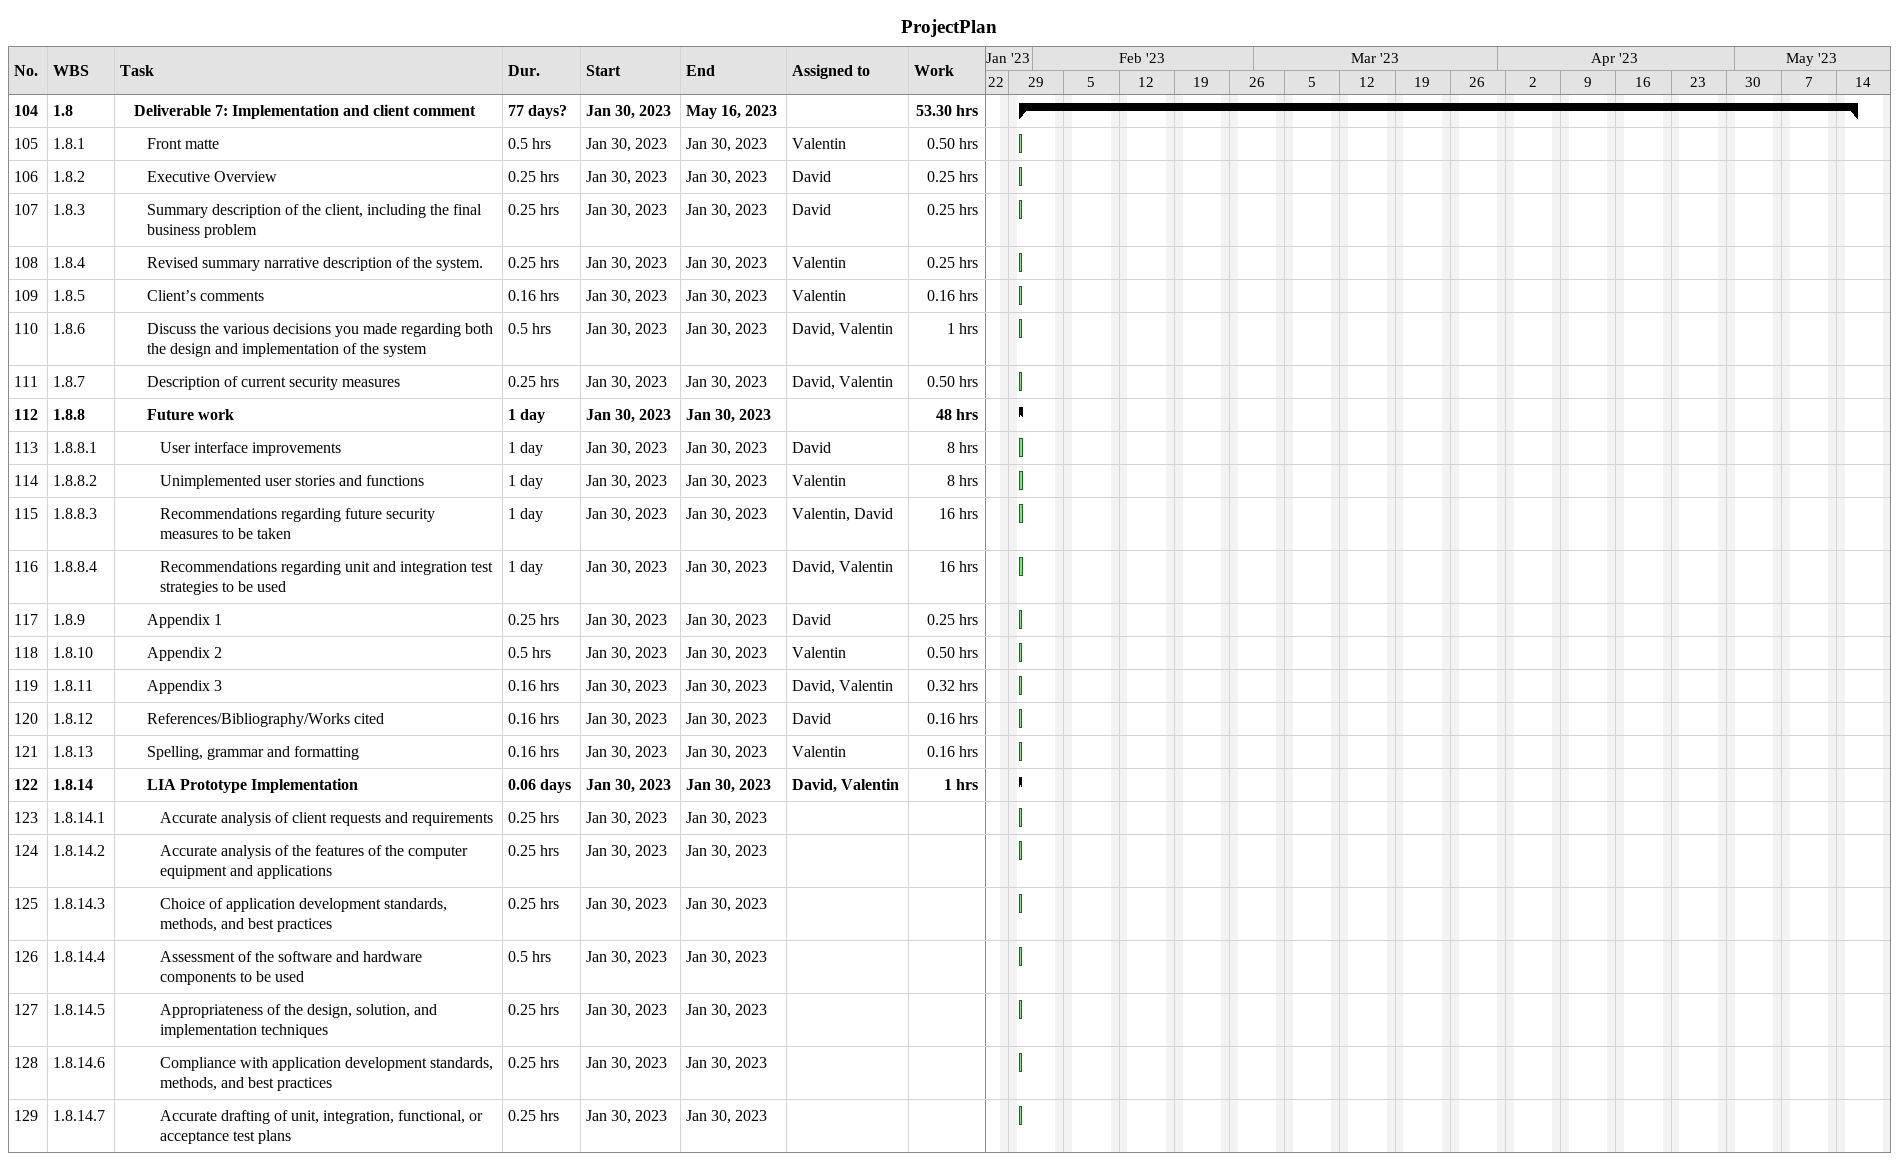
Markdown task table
ProjectPlan

| ID | WBS | Task | Duration | Start | Finish | Resources | Work (h) |
|---|---|---|---|---|---|---|---|
| 104 | 1.8 | **Deliverable 7: Implementation and client comment** | 77d? | 2023-01-30 | 2023-05-16 |  | 53.30 |
| 105 | 1.8.1 | Front matte | 0.5h | 2023-01-30 | 2023-01-30 | Valentin | 0.50 |
| 106 | 1.8.2 | Executive Overview | 0.25h | 2023-01-30 | 2023-01-30 | David | 0.25 |
| 107 | 1.8.3 | Summary description of the client, including the final business problem | 0.25h | 2023-01-30 | 2023-01-30 | David | 0.25 |
| 108 | 1.8.4 | Revised summary narrative description of the system. | 0.25h | 2023-01-30 | 2023-01-30 | Valentin | 0.25 |
| 109 | 1.8.5 | Client’s comments | 0.16h | 2023-01-30 | 2023-01-30 | Valentin | 0.16 |
| 110 | 1.8.6 | Discuss the various decisions you made regarding both the design and implementation of the system | 0.5h | 2023-01-30 | 2023-01-30 | David, Valentin | 1 |
| 111 | 1.8.7 | Description of current security measures | 0.25h | 2023-01-30 | 2023-01-30 | David, Valentin | 0.50 |
| 112 | 1.8.8 | **Future work** | 1d | 2023-01-30 | 2023-01-30 |  | 48 |
| 113 | 1.8.8.1 | User interface improvements | 1d | 2023-01-30 | 2023-01-30 | David | 8 |
| 114 | 1.8.8.2 | Unimplemented user stories and functions | 1d | 2023-01-30 | 2023-01-30 | Valentin | 8 |
| 115 | 1.8.8.3 | Recommendations regarding future security measures to be taken | 1d | 2023-01-30 | 2023-01-30 | Valentin, David | 16 |
| 116 | 1.8.8.4 | Recommendations regarding unit and integration test strategies to be used | 1d | 2023-01-30 | 2023-01-30 | David, Valentin | 16 |
| 117 | 1.8.9 | Appendix 1 | 0.25h | 2023-01-30 | 2023-01-30 | David | 0.25 |
| 118 | 1.8.10 | Appendix 2 | 0.5h | 2023-01-30 | 2023-01-30 | Valentin | 0.50 |
| 119 | 1.8.11 | Appendix 3 | 0.16h | 2023-01-30 | 2023-01-30 | David, Valentin | 0.32 |
| 120 | 1.8.12 | References/Bibliography/Works cited | 0.16h | 2023-01-30 | 2023-01-30 | David | 0.16 |
| 121 | 1.8.13 | Spelling, grammar and formatting | 0.16h | 2023-01-30 | 2023-01-30 | Valentin | 0.16 |
| 122 | 1.8.14 | **LIA Prototype Implementation** | 0.06d | 2023-01-30 | 2023-01-30 | David, Valentin | 1 |
| 123 | 1.8.14.1 | Accurate analysis of client requests and requirements | 0.25h | 2023-01-30 | 2023-01-30 |  |  |
| 124 | 1.8.14.2 | Accurate analysis of the features of the computer equipment and applications | 0.25h | 2023-01-30 | 2023-01-30 |  |  |
| 125 | 1.8.14.3 | Choice of application development standards, methods, and best practices | 0.25h | 2023-01-30 | 2023-01-30 |  |  |
| 126 | 1.8.14.4 | Assessment of the software and hardware components to be used | 0.5h | 2023-01-30 | 2023-01-30 |  |  |
| 127 | 1.8.14.5 | Appropriateness of the design, solution, and implementation techniques | 0.25h | 2023-01-30 | 2023-01-30 |  |  |
| 128 | 1.8.14.6 | Compliance with application development standards, methods, and best practices | 0.25h | 2023-01-30 | 2023-01-30 |  |  |
| 129 | 1.8.14.7 | Accurate drafting of unit, integration, functional, or acceptance test plans | 0.25h | 2023-01-30 | 2023-01-30 |  |  |
